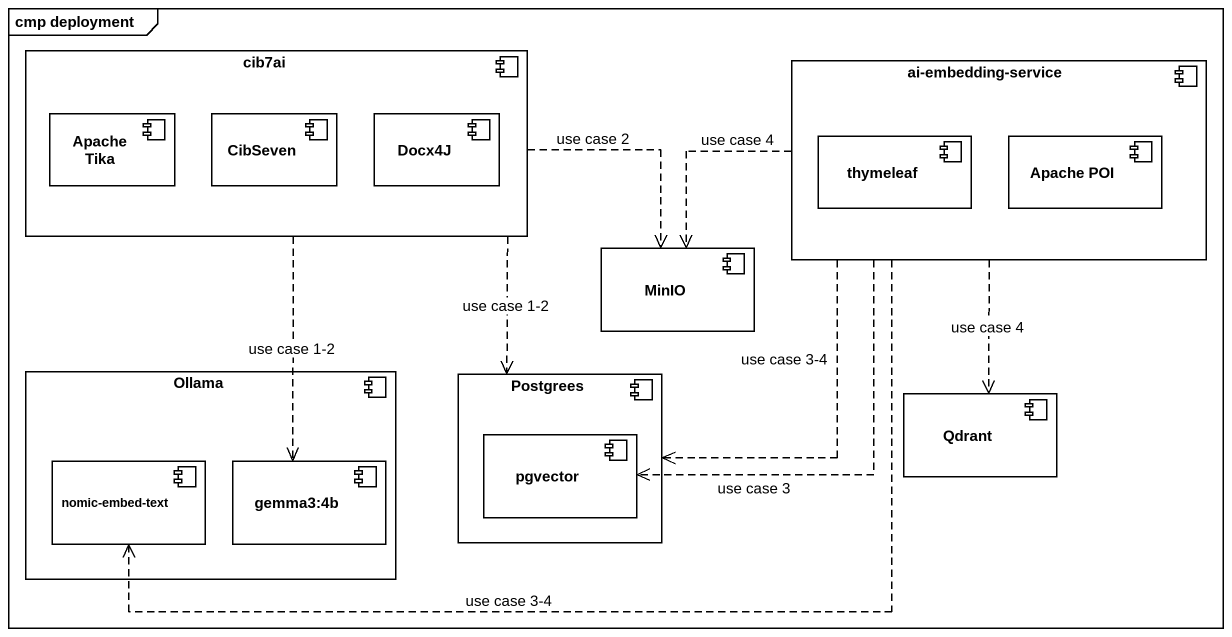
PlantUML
@startuml
mainframe cmp deployment
component cib7ai {
  component "Apache Tika" as Apache_Tika
  component CibSeven
  component Docx4J
}
component "ai-embedding-service" as ai_embedding_service {
  component thymeleaf
  component "Apache POI" as Apache_POI
}
component MinIO
component Ollama {
  component "nomic-embed-text" as nomic_embed_text
  component "gemma3:4b" as gemma3_4b
}
component Postgrees {
  component pgvector
}
component Qdrant
cib7ai .right.> MinIO : use case 2
cib7ai ..> Postgrees : use case 1-2
cib7ai ..> gemma3_4b : use case 1-2
ai_embedding_service .left.> MinIO : use case 4
ai_embedding_service ..> Postgrees : use case 3-4
ai_embedding_service ..> Qdrant : use case 4
ai_embedding_service .left.> nomic_embed_text : use case 3-4
ai_embedding_service ..> pgvector : use case 3
@enduml
